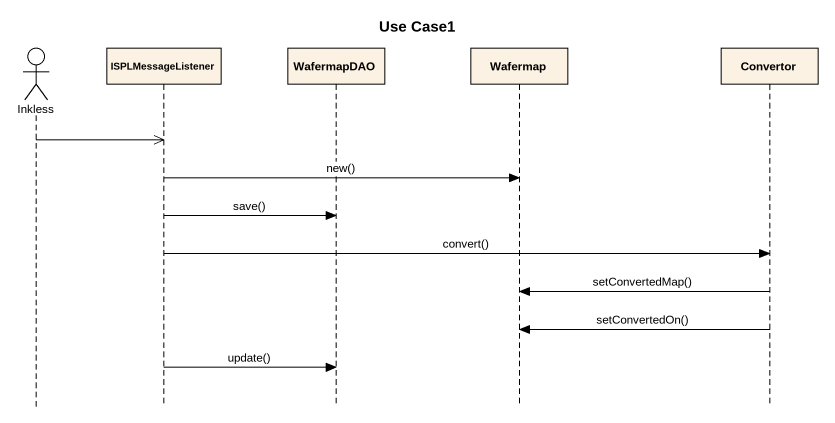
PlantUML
@startuml
title Use Case1
hide footbox
actor Inkless
participant ISPLMessageListener
participant WafermapDAO
participant Wafermap
participant Convertor

Inkless ->> ISPLMessageListener
ISPLMessageListener -> Wafermap : new()
ISPLMessageListener -> WafermapDAO : save()
ISPLMessageListener -> Convertor : convert()
Convertor -> Wafermap : setConvertedMap()
Convertor -> Wafermap : setConvertedOn()
ISPLMessageListener -> WafermapDAO : update()
@enduml
